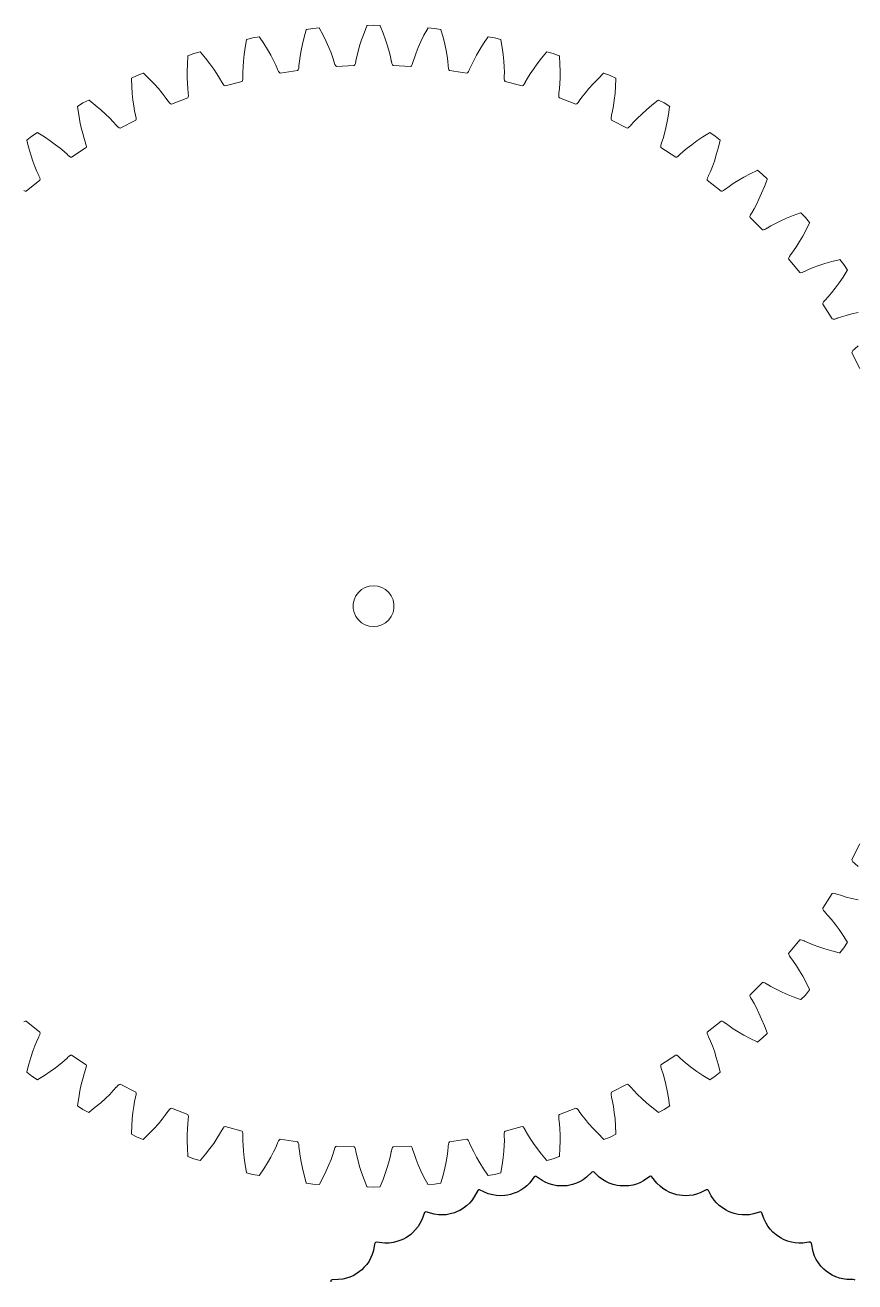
# Model space of a CAD drawing. Header units: centimetres. Extents: x 1 to 101, y 0 to 92.
# Drawn here: x 34.57 to 50.8, y 67.29 to 91.87 of the extents above; entities that cross this region are included whole.
import ezdxf

# ---------------------------------------------------------------- set-up
doc = ezdxf.new("R2010")
doc.units = ezdxf.units.CM
doc.layers.get('0').update_dxf_attribs({"lineweight": 25, "true_color": 0xffffff})
doc.layers.add('OpenJsCad', color=7, linetype='Continuous', lineweight=5, true_color=0xffffff)

msp = doc.modelspace()

# ---------------------------------------------------------------- linework, layer by layer
for p, q in [((44.525, 69.339), (44.438, 69.225)), ((44.54, 69.349), (44.525, 69.339)), ((44.55, 69.351), (44.54, 69.349)), ((44.567, 69.346), (44.55, 69.351)), ((44.684, 69.266), (44.567, 69.346)), ((45.551, 69.331), (45.484, 69.282)), ((45.656, 69.431), (45.551, 69.331)), ((45.672, 69.439), (45.656, 69.431)), ((45.682, 69.44), (45.672, 69.439)), ((45.698, 69.432), (45.682, 69.44)), ((45.8, 69.336), (45.698, 69.432)), ((45.865, 69.287), (45.8, 69.336)), ((46.787, 69.345), (46.667, 69.263)), ((46.804, 69.351), (46.787, 69.345)), ((46.815, 69.35), (46.804, 69.351)), ((46.829, 69.34), (46.815, 69.35)), ((46.927, 69.216), (46.829, 69.34)), ((43.436, 69.084), (43.423, 69.071)), ((43.445, 69.087), (43.436, 69.084)), ((43.456, 69.086), (43.445, 69.087)), ((43.628, 69.009), (43.456, 69.086)), ((44.326, 69.121), (44.262, 69.079)), ((44.38, 69.166), (44.326, 69.121)), ((44.438, 69.225), (44.38, 69.166)), ((44.756, 69.228), (44.684, 69.266)), ((44.821, 69.202), (44.756, 69.228)), ((44.893, 69.181), (44.821, 69.202)), ((44.972, 69.167), (44.893, 69.181)), ((45.055, 69.161), (44.972, 69.167)), ((45.112, 69.162), (45.055, 69.161)), ((45.168, 69.167), (45.112, 69.162)), ((45.224, 69.176), (45.168, 69.167)), ((45.278, 69.189), (45.224, 69.176)), ((45.354, 69.215), (45.278, 69.189)), ((45.423, 69.247), (45.354, 69.215)), ((45.484, 69.282), (45.423, 69.247)), ((45.925, 69.251), (45.865, 69.287)), ((45.993, 69.219), (45.925, 69.251)), ((46.069, 69.192), (45.993, 69.219)), ((46.15, 69.173), (46.069, 69.192)), ((46.206, 69.165), (46.15, 69.173)), ((46.262, 69.161), (46.206, 69.165)), ((46.318, 69.161), (46.262, 69.161)), ((46.374, 69.166), (46.318, 69.161)), ((46.453, 69.179), (46.374, 69.166)), ((46.527, 69.199), (46.453, 69.179)), ((46.593, 69.225), (46.527, 69.199)), ((46.667, 69.263), (46.593, 69.225)), ((46.987, 69.157), (46.927, 69.216)), ((47.043, 69.112), (46.987, 69.157)), ((47.108, 69.071), (47.043, 69.112)), ((47.891, 69.083), (47.775, 69.027)), ((47.909, 69.087), (47.891, 69.083)), ((47.919, 69.084), (47.909, 69.087)), ((47.932, 69.073), (47.919, 69.084)), ((43.307, 68.879), (43.261, 68.826)), ((43.354, 68.946), (43.307, 68.879)), ((43.423, 69.071), (43.354, 68.946)), ((43.714, 68.986), (43.628, 69.009)), ((43.787, 68.974), (43.714, 68.986)), ((43.866, 68.97), (43.787, 68.974)), ((43.949, 68.975), (43.866, 68.97)), ((44.004, 68.983), (43.949, 68.975)), ((44.06, 68.995), (44.004, 68.983)), ((44.114, 69.011), (44.06, 68.995)), ((44.191, 69.042), (44.114, 69.011)), ((44.262, 69.079), (44.191, 69.042)), ((47.181, 69.035), (47.108, 69.071)), ((47.259, 69.005), (47.181, 69.035)), ((47.314, 68.99), (47.259, 69.005)), ((47.37, 68.98), (47.314, 68.99)), ((47.425, 68.973), (47.37, 68.98)), ((47.48, 68.97), (47.425, 68.973)), ((47.56, 68.973), (47.48, 68.97)), ((47.634, 68.984), (47.56, 68.973)), ((47.7, 69), (47.634, 68.984)), ((47.775, 69.027), (47.7, 69)), ((47.989, 68.967), (47.932, 69.073)), ((48.044, 68.885), (47.989, 68.967)), ((48.089, 68.833), (48.044, 68.885)), ((42.379, 68.64), (42.328, 68.501)), ((42.391, 68.651), (42.379, 68.64)), ((42.407, 68.653), (42.391, 68.651)), ((42.57, 68.608), (42.407, 68.653)), ((42.655, 68.596), (42.57, 68.608)), ((42.727, 68.594), (42.655, 68.596)), ((42.805, 68.6), (42.727, 68.594)), ((42.885, 68.614), (42.805, 68.6)), ((42.966, 68.638), (42.885, 68.614)), ((43.019, 68.659), (42.966, 68.638)), ((43.069, 68.683), (43.019, 68.659)), ((43.141, 68.726), (43.069, 68.683)), ((43.205, 68.775), (43.141, 68.726)), ((43.261, 68.826), (43.205, 68.775)), ((48.144, 68.781), (48.089, 68.833)), ((48.207, 68.732), (48.144, 68.781)), ((48.278, 68.688), (48.207, 68.732)), ((48.328, 68.663), (48.278, 68.688)), ((48.381, 68.642), (48.328, 68.663)), ((48.434, 68.624), (48.381, 68.642)), ((48.515, 68.605), (48.434, 68.624)), ((48.594, 68.596), (48.515, 68.605)), ((48.669, 68.594), (48.594, 68.596)), ((48.738, 68.6), (48.669, 68.594)), ((48.816, 68.615), (48.738, 68.6)), ((48.932, 68.65), (48.816, 68.615)), ((48.959, 68.653), (48.932, 68.65)), ((48.968, 68.649), (48.959, 68.653)), ((48.979, 68.636), (48.968, 68.649)), ((49.019, 68.523), (48.979, 68.636)), ((42.255, 68.368), (42.208, 68.309)), ((42.292, 68.427), (42.255, 68.368)), ((42.328, 68.501), (42.292, 68.427)), ((49.06, 68.434), (49.019, 68.523)), ((49.096, 68.376), (49.06, 68.434)), ((49.142, 68.316), (49.096, 68.376)), ((41.918, 68.1), (41.841, 68.072)), ((41.969, 68.123), (41.918, 68.1)), ((42.019, 68.15), (41.969, 68.123)), ((42.066, 68.18), (42.019, 68.15)), ((42.111, 68.214), (42.066, 68.18)), ((42.153, 68.251), (42.111, 68.214)), ((42.208, 68.309), (42.153, 68.251)), ((49.196, 68.257), (49.142, 68.316)), ((49.259, 68.203), (49.196, 68.257)), ((49.305, 68.17), (49.259, 68.203)), ((49.353, 68.141), (49.305, 68.17)), ((49.403, 68.115), (49.353, 68.141)), ((49.48, 68.084), (49.403, 68.115)), ((41.384, 67.901), (41.36, 67.823)), ((41.406, 68.023), (41.384, 67.901)), ((41.415, 68.05), (41.406, 68.023)), ((41.422, 68.058), (41.415, 68.05)), ((41.438, 68.062), (41.422, 68.058)), ((41.607, 68.043), (41.438, 68.062)), ((41.693, 68.045), (41.607, 68.043)), ((41.765, 68.054), (41.693, 68.045)), ((41.841, 68.072), (41.765, 68.054)), ((49.557, 68.061), (49.48, 68.084)), ((49.631, 68.048), (49.557, 68.061)), ((49.699, 68.043), (49.631, 68.048)), ((49.78, 68.045), (49.699, 68.043)), ((49.9, 68.061), (49.78, 68.045)), ((49.928, 68.061), (49.9, 68.061)), ((49.937, 68.056), (49.928, 68.061)), ((49.946, 68.041), (49.937, 68.056)), ((49.98, 67.87), (49.946, 68.041)), ((50.01, 67.788), (49.98, 67.87)), ((41.251, 67.627), (41.197, 67.564)), ((41.297, 67.693), (41.251, 67.627)), ((41.333, 67.759), (41.297, 67.693)), ((41.36, 67.823), (41.333, 67.759)), ((50.042, 67.723), (50.01, 67.788)), ((50.083, 67.656), (50.042, 67.723)), ((50.134, 67.592), (50.083, 67.656)), ((40.923, 67.38), (40.853, 67.356)), ((40.996, 67.413), (40.923, 67.38)), ((41.067, 67.455), (40.996, 67.413)), ((41.113, 67.488), (41.067, 67.455)), ((41.156, 67.524), (41.113, 67.488)), ((41.197, 67.564), (41.156, 67.524)), ((50.193, 67.531), (50.134, 67.592)), ((50.235, 67.494), (50.193, 67.531)), ((50.281, 67.461), (50.235, 67.494)), ((50.352, 67.417), (50.281, 67.461)), ((50.424, 67.383), (50.352, 67.417)), ((50.495, 67.358), (50.424, 67.383)), ((40.552, 67.312), (40.547, 67.284)), ((40.558, 67.32), (40.552, 67.312)), ((40.573, 67.327), (40.558, 67.32)), ((40.69, 67.33), (40.573, 67.327)), ((40.786, 67.341), (40.69, 67.33)), ((40.853, 67.356), (40.786, 67.341)), ((50.562, 67.342), (50.495, 67.358)), ((50.642, 67.331), (50.562, 67.342)), ((50.765, 67.329), (50.642, 67.331)), ((50.792, 67.324), (50.765, 67.329)), ((50.8, 67.318), (50.792, 67.324))]:
    msp.add_line(p, q)
at = {"layer": 'OpenJsCad'}
for points in [[(50.865, 86.246), (50.741, 86.22), (50.63, 86.192), (50.533, 86.164), (50.449, 86.136), (50.444, 86.134), (50.403, 86.121), (50.374, 86.118), (50.355, 86.123), (50.168, 86.411), (50.171, 86.43), (50.186, 86.456), (50.214, 86.487), (50.218, 86.492), (50.278, 86.557), (50.343, 86.635), (50.413, 86.724), (50.488, 86.826), (50.566, 86.942), (50.647, 87.07), (50.651, 87.077), (50.581, 87.184), (50.501, 87.283), (50.493, 87.281), (50.346, 87.244), (50.212, 87.206), (50.092, 87.166), (49.985, 87.127), (49.891, 87.089), (49.811, 87.053), (49.805, 87.05), (49.767, 87.033), (49.738, 87.027), (49.719, 87.03), (49.502, 87.297), (49.503, 87.316), (49.516, 87.343), (49.54, 87.377), (49.544, 87.382), (49.596, 87.454), (49.653, 87.537), (49.713, 87.634), (49.777, 87.743), (49.843, 87.866), (49.909, 88.002), (49.913, 88.01), (49.833, 88.109), (49.743, 88.199), (49.735, 88.196), (49.592, 88.144), (49.463, 88.092), (49.348, 88.04), (49.246, 87.99), (49.156, 87.942), (49.08, 87.898), (49.075, 87.895), (49.038, 87.874), (49.01, 87.864), (48.991, 87.865), (48.747, 88.108), (48.746, 88.127), (48.756, 88.156), (48.777, 88.192), (48.78, 88.197), (48.825, 88.274), (48.872, 88.363), (48.922, 88.465), (48.974, 88.581), (49.027, 88.71), (49.079, 88.852), (49.081, 88.86), (48.991, 88.95), (48.892, 89.03), (48.885, 89.027), (48.749, 88.96), (48.626, 88.894), (48.516, 88.831), (48.42, 88.77), (48.336, 88.714), (48.265, 88.661), (48.26, 88.658), (48.226, 88.633), (48.199, 88.621), (48.18, 88.619), (47.912, 88.836), (47.909, 88.855), (47.916, 88.884), (47.933, 88.923), (47.935, 88.928), (47.972, 89.009), (48.01, 89.102), (48.049, 89.209), (48.088, 89.33), (48.127, 89.463), (48.164, 89.611), (48.166, 89.619), (48.067, 89.699), (47.96, 89.768), (47.953, 89.764), (47.824, 89.683), (47.709, 89.605), (47.607, 89.531), (47.517, 89.46), (47.44, 89.395), (47.374, 89.336), (47.37, 89.332), (47.339, 89.304), (47.313, 89.288), (47.294, 89.285), (47.005, 89.473), (47, 89.491), (47.004, 89.521), (47.017, 89.561), (47.019, 89.566), (47.046, 89.651), (47.075, 89.748), (47.102, 89.858), (47.129, 89.982), (47.153, 90.119), (47.175, 90.269), (47.176, 90.277), (47.069, 90.347), (46.955, 90.405), (46.949, 90.4), (46.829, 90.306), (46.723, 90.216), (46.629, 90.131), (46.547, 90.052), (46.477, 89.979), (46.418, 89.913), (46.414, 89.909), (46.386, 89.878), (46.362, 89.86), (46.344, 89.855), (46.037, 90.011), (46.03, 90.029), (46.031, 90.059), (46.039, 90.1), (46.041, 90.106), (46.059, 90.192), (46.077, 90.292), (46.093, 90.405), (46.107, 90.53), (46.117, 90.669), (46.122, 90.821), (46.122, 90.829), (46.009, 90.887), (45.89, 90.933), (45.884, 90.927), (45.775, 90.821), (45.678, 90.721), (45.594, 90.627), (45.521, 90.539), (45.459, 90.46), (45.407, 90.388), (45.404, 90.383), (45.379, 90.349), (45.357, 90.329), (45.339, 90.322), (45.018, 90.445), (45.009, 90.462), (45.006, 90.492), (45.011, 90.534), (45.011, 90.54), (45.021, 90.628), (45.028, 90.729), (45.032, 90.842), (45.033, 90.969), (45.028, 91.108), (45.018, 91.26), (45.017, 91.268), (44.898, 91.313), (44.775, 91.346), (44.77, 91.34), (44.672, 91.224), (44.587, 91.114), (44.513, 91.011), (44.449, 90.917), (44.396, 90.831), (44.352, 90.754), (44.349, 90.749), (44.328, 90.713), (44.308, 90.69), (44.291, 90.681), (43.959, 90.77), (43.948, 90.786), (43.942, 90.816), (43.942, 90.858), (43.942, 90.864), (43.943, 90.952), (43.939, 91.053), (43.932, 91.167), (43.919, 91.293), (43.9, 91.431), (43.873, 91.58), (43.872, 91.588), (43.749, 91.621), (43.623, 91.641), (43.618, 91.635), (43.534, 91.509), (43.46, 91.39), (43.397, 91.281), (43.344, 91.18), (43.3, 91.089), (43.264, 91.008), (43.262, 91.003), (43.244, 90.964), (43.227, 90.94), (43.211, 90.929), (42.871, 90.983), (42.859, 90.998), (42.85, 91.027), (42.846, 91.068), (42.845, 91.074), (42.836, 91.162), (42.823, 91.262), (42.803, 91.375), (42.777, 91.499), (42.743, 91.634), (42.702, 91.78), (42.699, 91.787), (42.574, 91.807), (42.447, 91.814), (42.443, 91.807), (42.371, 91.673), (42.311, 91.548), (42.259, 91.432), (42.217, 91.326), (42.183, 91.231), (42.155, 91.147), (42.154, 91.141), (42.141, 91.101), (42.126, 91.075), (42.111, 91.063), (41.768, 91.081), (41.754, 91.095), (41.742, 91.122), (41.733, 91.163), (41.732, 91.169), (41.714, 91.255), (41.69, 91.354), (41.659, 91.463), (41.62, 91.584), (41.573, 91.715), (41.516, 91.856), (41.513, 91.863), (41.386, 91.87), (41.258, 91.863), (41.255, 91.856), (41.199, 91.715), (41.151, 91.584), (41.112, 91.463), (41.081, 91.354), (41.057, 91.255), (41.039, 91.169), (41.038, 91.163), (41.029, 91.122), (41.017, 91.095), (41.004, 91.081), (40.66, 91.063), (40.645, 91.075), (40.63, 91.101), (40.617, 91.141), (40.616, 91.147), (40.588, 91.231), (40.554, 91.326), (40.512, 91.432), (40.46, 91.548), (40.4, 91.673), (40.329, 91.807), (40.325, 91.814), (40.197, 91.807), (40.072, 91.787), (40.069, 91.78), (40.028, 91.634), (39.994, 91.499), (39.968, 91.375), (39.949, 91.262), (39.935, 91.162), (39.926, 91.074), (39.925, 91.068), (39.921, 91.027), (39.912, 90.998), (39.9, 90.983), (39.56, 90.929), (39.544, 90.94), (39.527, 90.964), (39.509, 91.003), (39.507, 91.008), (39.471, 91.089), (39.427, 91.18), (39.374, 91.281), (39.311, 91.39), (39.237, 91.509), (39.153, 91.635), (39.148, 91.641), (39.022, 91.621), (38.899, 91.588), (38.898, 91.58), (38.872, 91.431), (38.852, 91.293), (38.84, 91.167), (38.832, 91.053), (38.828, 90.952), (38.829, 90.864), (38.829, 90.858), (38.829, 90.816), (38.823, 90.786), (38.813, 90.77), (38.48, 90.681), (38.463, 90.69), (38.443, 90.713), (38.422, 90.749), (38.42, 90.754), (38.375, 90.831), (38.322, 90.917), (38.259, 91.011), (38.184, 91.114), (38.099, 91.224), (38.001, 91.34), (37.996, 91.346), (37.873, 91.313), (37.754, 91.268), (37.753, 91.26), (37.743, 91.108), (37.739, 90.969), (37.739, 90.842), (37.743, 90.729), (37.75, 90.628), (37.76, 90.54), (37.761, 90.534), (37.765, 90.492), (37.762, 90.462), (37.753, 90.445), (37.432, 90.322), (37.414, 90.329), (37.392, 90.349), (37.368, 90.383), (37.364, 90.388), (37.312, 90.46), (37.25, 90.539), (37.177, 90.627), (37.093, 90.721), (36.996, 90.821), (36.887, 90.927), (36.881, 90.933), (36.762, 90.887), (36.649, 90.829), (36.649, 90.821), (36.655, 90.669), (36.665, 90.53), (36.678, 90.405), (36.694, 90.292), (36.712, 90.192), (36.73, 90.106), (36.732, 90.1), (36.74, 90.059), (36.741, 90.029), (36.734, 90.011), (36.427, 89.855), (36.409, 89.86), (36.385, 89.878), (36.357, 89.909), (36.353, 89.913), (36.294, 89.979), (36.224, 90.052), (36.142, 90.131), (36.048, 90.216), (35.942, 90.306), (35.822, 90.4), (35.816, 90.405), (35.702, 90.347), (35.595, 90.277), (35.596, 90.269), (35.618, 90.119), (35.642, 89.982), (35.669, 89.858), (35.697, 89.748), (35.725, 89.651), (35.752, 89.566), (35.754, 89.561), (35.767, 89.521), (35.771, 89.491), (35.766, 89.473), (35.477, 89.285), (35.458, 89.288), (35.432, 89.304), (35.401, 89.332), (35.397, 89.336), (35.331, 89.395), (35.254, 89.46), (35.164, 89.531), (35.062, 89.605), (34.947, 89.683), (34.818, 89.764), (34.811, 89.768), (34.704, 89.699), (34.605, 89.619), (34.607, 89.611), (34.644, 89.463), (34.683, 89.33), (34.722, 89.209), (34.761, 89.102), (34.799, 89.009), (34.836, 88.928), (34.838, 88.923), (34.855, 88.884), (34.862, 88.855), (34.859, 88.836), (34.592, 88.619), (34.572, 88.621), (34.545, 88.633)], [(50.893, 85.154), (50.737, 85.461), (50.742, 85.48), (50.76, 85.504), (50.791, 85.532), (50.796, 85.535), (50.862, 85.595)], [(50.862, 75.411), (50.796, 75.47), (50.791, 75.474), (50.76, 75.502), (50.742, 75.526), (50.737, 75.545), (50.893, 75.852)], [(34.545, 72.373), (34.572, 72.385), (34.592, 72.386), (34.859, 72.17), (34.862, 72.151), (34.855, 72.122), (34.838, 72.083), (34.836, 72.078), (34.799, 71.997), (34.761, 71.903), (34.722, 71.797), (34.683, 71.676), (34.644, 71.542), (34.607, 71.395), (34.605, 71.387), (34.704, 71.307), (34.811, 71.238), (34.818, 71.242), (34.947, 71.323), (35.062, 71.401), (35.164, 71.475), (35.254, 71.546), (35.331, 71.611), (35.397, 71.67), (35.401, 71.674), (35.432, 71.702), (35.458, 71.718), (35.477, 71.721), (35.766, 71.533), (35.771, 71.515), (35.767, 71.485), (35.754, 71.445), (35.752, 71.44), (35.725, 71.355), (35.697, 71.258), (35.669, 71.148), (35.642, 71.024), (35.618, 70.887), (35.596, 70.737), (35.595, 70.729), (35.702, 70.659), (35.816, 70.601), (35.822, 70.606), (35.942, 70.7), (36.048, 70.79), (36.142, 70.874), (36.224, 70.954), (36.294, 71.027), (36.353, 71.093), (36.357, 71.097), (36.385, 71.128), (36.409, 71.146), (36.427, 71.151), (36.734, 70.995), (36.741, 70.977), (36.74, 70.947), (36.732, 70.906), (36.73, 70.9), (36.712, 70.814), (36.694, 70.714), (36.678, 70.601), (36.665, 70.476), (36.655, 70.337), (36.649, 70.185), (36.649, 70.177), (36.762, 70.119), (36.881, 70.073), (36.887, 70.079), (36.996, 70.185), (37.093, 70.285), (37.177, 70.379), (37.25, 70.467), (37.312, 70.546), (37.364, 70.618), (37.368, 70.623), (37.392, 70.657), (37.414, 70.677), (37.432, 70.684), (37.753, 70.561), (37.762, 70.544), (37.765, 70.514), (37.761, 70.472), (37.76, 70.466), (37.75, 70.378), (37.743, 70.277), (37.739, 70.164), (37.739, 70.037), (37.743, 69.898), (37.753, 69.746), (37.754, 69.738), (37.873, 69.693), (37.996, 69.66), (38.001, 69.666), (38.099, 69.782), (38.184, 69.892), (38.259, 69.995), (38.322, 70.089), (38.375, 70.175), (38.42, 70.252), (38.422, 70.257), (38.443, 70.293), (38.463, 70.316), (38.48, 70.325), (38.813, 70.236), (38.823, 70.22), (38.829, 70.19), (38.829, 70.148), (38.829, 70.142), (38.828, 70.054), (38.832, 69.953), (38.84, 69.839), (38.852, 69.713), (38.872, 69.575), (38.898, 69.426), (38.899, 69.418), (39.022, 69.385), (39.148, 69.365), (39.153, 69.371), (39.237, 69.497), (39.311, 69.616), (39.374, 69.725), (39.427, 69.826), (39.471, 69.917), (39.507, 69.998), (39.509, 70.003), (39.527, 70.042), (39.544, 70.066), (39.56, 70.077), (39.9, 70.023), (39.912, 70.008), (39.921, 69.979), (39.925, 69.938), (39.926, 69.932), (39.935, 69.844), (39.949, 69.744), (39.968, 69.631), (39.994, 69.507), (40.028, 69.372), (40.069, 69.226), (40.072, 69.219), (40.197, 69.199), (40.325, 69.192), (40.329, 69.199), (40.4, 69.333), (40.46, 69.458), (40.512, 69.574), (40.554, 69.68), (40.588, 69.775), (40.616, 69.859), (40.617, 69.865), (40.63, 69.905), (40.645, 69.931), (40.66, 69.943), (41.004, 69.925), (41.017, 69.911), (41.029, 69.884), (41.038, 69.843), (41.039, 69.837), (41.057, 69.75), (41.081, 69.652), (41.112, 69.543), (41.151, 69.422), (41.199, 69.291), (41.255, 69.15), (41.258, 69.143), (41.386, 69.136), (41.513, 69.143), (41.516, 69.15), (41.573, 69.291), (41.62, 69.422), (41.659, 69.543), (41.69, 69.652), (41.714, 69.75), (41.732, 69.837), (41.733, 69.843), (41.742, 69.884), (41.754, 69.911), (41.768, 69.925), (42.111, 69.943), (42.126, 69.931), (42.141, 69.905), (42.154, 69.865), (42.155, 69.859), (42.183, 69.775), (42.217, 69.68), (42.259, 69.574), (42.311, 69.458), (42.371, 69.333), (42.443, 69.199), (42.447, 69.192), (42.574, 69.199), (42.699, 69.219), (42.702, 69.226), (42.743, 69.372), (42.777, 69.507), (42.803, 69.631), (42.823, 69.744), (42.836, 69.844), (42.845, 69.932), (42.846, 69.938), (42.85, 69.979), (42.859, 70.008), (42.871, 70.023), (43.211, 70.077), (43.227, 70.066), (43.244, 70.042), (43.262, 70.003), (43.264, 69.998), (43.3, 69.917), (43.344, 69.826), (43.397, 69.725), (43.46, 69.616), (43.534, 69.497), (43.618, 69.371), (43.623, 69.365), (43.749, 69.385), (43.872, 69.418), (43.873, 69.426), (43.9, 69.575), (43.919, 69.713), (43.932, 69.839), (43.939, 69.953), (43.943, 70.054), (43.942, 70.142), (43.942, 70.148), (43.942, 70.19), (43.948, 70.22), (43.959, 70.236), (44.291, 70.325), (44.308, 70.316), (44.328, 70.293), (44.349, 70.257), (44.352, 70.252), (44.396, 70.175), (44.449, 70.089), (44.513, 69.995), (44.587, 69.892), (44.672, 69.782), (44.77, 69.666), (44.775, 69.66), (44.898, 69.693), (45.017, 69.738), (45.018, 69.746), (45.028, 69.898), (45.033, 70.037), (45.032, 70.164), (45.028, 70.277), (45.021, 70.378), (45.011, 70.466), (45.011, 70.472), (45.006, 70.514), (45.009, 70.544), (45.018, 70.561), (45.339, 70.684), (45.357, 70.677), (45.379, 70.657), (45.404, 70.623), (45.407, 70.618), (45.459, 70.546), (45.521, 70.467), (45.594, 70.379), (45.678, 70.285), (45.775, 70.185), (45.884, 70.079), (45.89, 70.073), (46.009, 70.119), (46.122, 70.177), (46.122, 70.185), (46.117, 70.337), (46.107, 70.476), (46.093, 70.601), (46.077, 70.714), (46.059, 70.814), (46.041, 70.9), (46.039, 70.906), (46.031, 70.947), (46.03, 70.977), (46.037, 70.995), (46.344, 71.151), (46.362, 71.146), (46.386, 71.128), (46.414, 71.097), (46.418, 71.093), (46.477, 71.027), (46.547, 70.954), (46.629, 70.874), (46.723, 70.79), (46.829, 70.7), (46.949, 70.606), (46.955, 70.601), (47.069, 70.659), (47.176, 70.729), (47.175, 70.737), (47.153, 70.887), (47.129, 71.024), (47.102, 71.148), (47.075, 71.258), (47.046, 71.355), (47.019, 71.44), (47.017, 71.445), (47.004, 71.485), (47, 71.515), (47.005, 71.533), (47.294, 71.721), (47.313, 71.718), (47.339, 71.702), (47.37, 71.674), (47.374, 71.67), (47.44, 71.611), (47.517, 71.546), (47.607, 71.475), (47.709, 71.401), (47.824, 71.323), (47.953, 71.242), (47.96, 71.238), (48.067, 71.307), (48.166, 71.387), (48.164, 71.395), (48.127, 71.542), (48.088, 71.676), (48.049, 71.797), (48.01, 71.903), (47.972, 71.997), (47.935, 72.078), (47.933, 72.083), (47.916, 72.122), (47.909, 72.151), (47.912, 72.17), (48.18, 72.386), (48.199, 72.385), (48.226, 72.373), (48.26, 72.348), (48.265, 72.345), (48.336, 72.292), (48.42, 72.236), (48.516, 72.175), (48.626, 72.112), (48.749, 72.046), (48.885, 71.979), (48.892, 71.976), (48.991, 72.056), (49.081, 72.146), (49.079, 72.154), (49.027, 72.296), (48.974, 72.425), (48.922, 72.541), (48.872, 72.643), (48.825, 72.732), (48.78, 72.809), (48.777, 72.814), (48.756, 72.85), (48.746, 72.879), (48.747, 72.898), (48.991, 73.141), (49.01, 73.142), (49.038, 73.132), (49.075, 73.111), (49.08, 73.108), (49.156, 73.064), (49.246, 73.016), (49.348, 72.966), (49.463, 72.914), (49.592, 72.862), (49.735, 72.81), (49.743, 72.807), (49.833, 72.897), (49.913, 72.996), (49.909, 73.003), (49.843, 73.14), (49.777, 73.263), (49.713, 73.372), (49.653, 73.469), (49.596, 73.552), (49.544, 73.624), (49.54, 73.629), (49.516, 73.663), (49.503, 73.69), (49.502, 73.709), (49.719, 73.976), (49.738, 73.979), (49.767, 73.973), (49.805, 73.956), (49.811, 73.953), (49.891, 73.917), (49.985, 73.879), (50.092, 73.84), (50.212, 73.8), (50.346, 73.762), (50.493, 73.725), (50.501, 73.723), (50.581, 73.822), (50.651, 73.929), (50.647, 73.936), (50.566, 74.064), (50.488, 74.18), (50.413, 74.282), (50.343, 74.371), (50.278, 74.449), (50.218, 74.514), (50.214, 74.519), (50.186, 74.55), (50.171, 74.576), (50.168, 74.595), (50.355, 74.883), (50.374, 74.888), (50.403, 74.885), (50.444, 74.872), (50.449, 74.87), (50.533, 74.842), (50.63, 74.814), (50.741, 74.786), (50.865, 74.76)]]:
    msp.add_lwpolyline(points, dxfattribs=at)
msp.add_lwpolyline([(41.469, 80.112), (41.386, 80.103), (41.302, 80.112), (41.223, 80.138), (41.15, 80.179), (41.088, 80.235), (41.039, 80.303), (41.005, 80.379), (40.988, 80.461), (40.988, 80.545), (41.005, 80.627), (41.039, 80.703), (41.088, 80.771), (41.15, 80.827), (41.223, 80.868), (41.302, 80.894), (41.386, 80.903), (41.469, 80.894), (41.548, 80.868), (41.621, 80.827), (41.683, 80.771), (41.732, 80.703), (41.766, 80.627), (41.783, 80.545), (41.783, 80.461), (41.766, 80.379), (41.732, 80.303), (41.683, 80.235), (41.621, 80.179), (41.548, 80.138), (41.469, 80.112)], close=True, dxfattribs=at)

doc.saveas('drawing.dxf')
